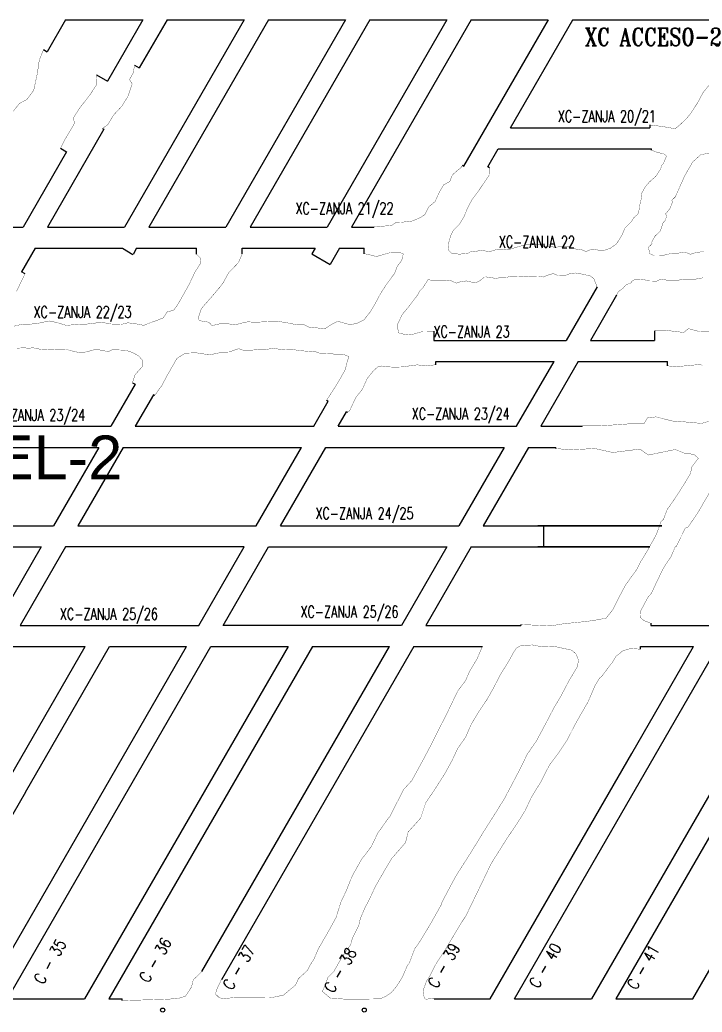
# Model space of a CAD drawing. Header units: millimetres. Extents: x -28 to 1943, y -5245 to 2752.
# Drawn here: x 1267.3 to 1383.8, y 2256 to 2425.5 of the extents above; entities that cross this region are included whole.
import ezdxf
from ezdxf.enums import TextEntityAlignment as Align

# ---------------------------------------------------------------- set-up
doc = ezdxf.new("R2010")
doc.units = ezdxf.units.MM
doc.linetypes.add('CONTINUA', pattern=[0])
doc.styles.add('ARIAL', font='arial.ttf')
doc.styles.add('ROMANS', font='romans.shx', dxfattribs={"width": 0.8})
doc.styles.add('ROMANT', font='romant.shx', dxfattribs={"height": 3})

msp = doc.modelspace()

# ---------------------------------------------------------------- linework, layer by layer
at = {"linetype": 'Continuous'}
for points in [[(1275.081, 2425.535), (1271.942, 2420.099)], [(1275.081, 2425.535), (1271.942, 2420.099)], [(1288.245, 2425.536), (1282.21, 2415.082)], [(1288.245, 2425.536), (1282.21, 2415.082)], [(1305.567, 2425.536), (1285.116, 2390.115)], [(1305.567, 2425.536), (1285.116, 2390.115)], [(1292.402, 2425.536), (1287.662, 2417.325)], [(1292.402, 2425.536), (1287.662, 2417.325)], [(1309.724, 2425.536), (1289.273, 2390.115)], [(1309.724, 2425.536), (1289.273, 2390.115)], [(1322.887, 2425.536), (1302.436, 2390.115)], [(1322.887, 2425.536), (1302.436, 2390.115)], [(1327.042, 2425.536), (1306.592, 2390.115)], [(1327.042, 2425.536), (1306.592, 2390.115)], [(1340.208, 2425.536), (1319.757, 2390.115)], [(1340.208, 2425.536), (1319.757, 2390.115)], [(1344.367, 2425.536), (1323.916, 2390.115)], [(1344.367, 2425.536), (1323.916, 2390.115)], [(1271.311, 2420.463), (1271.942, 2420.099)], [(1271.311, 2420.463), (1271.942, 2420.099)], [(1286.837, 2417.802), (1287.662, 2417.325)], [(1286.837, 2417.802), (1287.662, 2417.325)], [(1280.357, 2416.152), (1282.21, 2415.082)], [(1280.357, 2416.152), (1282.21, 2415.082)], [(1281.607, 2406.837), (1271.952, 2390.115)], [(1281.607, 2406.837), (1271.952, 2390.115)], [(1275.244, 2403.017), (1267.795, 2390.115)], [(1275.244, 2403.017), (1267.795, 2390.115)], [(1342.862, 2400.718), (1343.118, 2400.571)], [(1342.862, 2400.718), (1343.118, 2400.571)], [(1347.499, 2400.252), (1347.192, 2400.429)], [(1347.499, 2400.252), (1347.192, 2400.429)], [(1254.631, 2390.115), (1267.795, 2390.115)], [(1254.631, 2390.115), (1267.795, 2390.115)], [(1271.952, 2390.115), (1285.116, 2390.115)], [(1271.952, 2390.115), (1285.116, 2390.115)], [(1289.271, 2390.115), (1302.436, 2390.115)], [(1289.271, 2390.115), (1302.436, 2390.115)], [(1306.592, 2390.115), (1319.759, 2390.115)], [(1306.592, 2390.115), (1319.759, 2390.115)], [(1323.911, 2390.115), (1327.729, 2390.115)], [(1323.911, 2390.115), (1327.729, 2390.115)], [(1327.729, 2390.184), (1327.729, 2390.115)], [(1327.729, 2390.184), (1327.729, 2390.115)], [(1269.874, 2386.515), (1267.559, 2382.506)], [(1269.874, 2386.515), (1267.559, 2382.506)], [(1269.874, 2386.515), (1284.771, 2386.515)], [(1269.874, 2386.515), (1284.771, 2386.515)], [(1284.771, 2386.515), (1286.578, 2385.472)], [(1284.771, 2386.515), (1286.578, 2385.472)], [(1287.195, 2386.515), (1286.591, 2385.468)], [(1287.195, 2386.515), (1286.591, 2385.468)], [(1287.193, 2386.515), (1297.457, 2386.515)], [(1287.193, 2386.515), (1297.457, 2386.515)], [(1297.457, 2385.492), (1297.457, 2386.515)], [(1297.457, 2385.492), (1297.457, 2386.515)], [(1305.24, 2385.597), (1305.24, 2386.515)], [(1305.24, 2386.515), (1317.679, 2386.515)], [(1305.24, 2385.597), (1305.24, 2386.515)], [(1305.24, 2386.515), (1317.679, 2386.515)], [(1321.838, 2386.515), (1326.095, 2386.515)], [(1321.838, 2386.515), (1326.095, 2386.515)], [(1326.095, 2385.583), (1326.095, 2386.515)], [(1326.095, 2385.583), (1326.095, 2386.515)], [(1268.138, 2382.172), (1267.559, 2382.506)], [(1268.138, 2382.172), (1267.559, 2382.506)], [(1286.945, 2363.284), (1282.806, 2356.115)], [(1286.945, 2363.284), (1282.806, 2356.115)], [(1286.484, 2363.55), (1286.945, 2363.284)], [(1286.484, 2363.55), (1286.945, 2363.284)], [(1290.076, 2361.507), (1286.963, 2356.115)], [(1290.076, 2361.507), (1286.963, 2356.115)], [(1290.293, 2361.382), (1290.076, 2361.507)], [(1290.293, 2361.382), (1290.076, 2361.507)], [(1242.507, 2339.115), (1272.991, 2339.115)], [(1242.507, 2339.115), (1272.991, 2339.115)], [(1257.757, 2335.515), (1270.913, 2335.515)], [(1257.757, 2335.515), (1270.913, 2335.515)], [(1267.821, 2330.16), (1263.176, 2322.115)], [(1267.821, 2330.16), (1263.176, 2322.115)], [(1317.229, 2318.515), (1282.472, 2258.314)], [(1317.229, 2318.515), (1282.472, 2258.314)], [(1268.199, 2293.6), (1247.826, 2258.314)], [(1268.199, 2293.6), (1247.826, 2258.314)]]:
    msp.add_lwpolyline(points, dxfattribs=at)
for points in [[(1275.081, 2425.535), (1288.245, 2425.536)], [(1275.081, 2425.535), (1288.245, 2425.536)], [(1292.402, 2425.536), (1305.567, 2425.536)], [(1292.402, 2425.536), (1305.567, 2425.536)], [(1309.724, 2425.536), (1322.887, 2425.536)], [(1309.724, 2425.536), (1322.887, 2425.536)], [(1327.042, 2425.536), (1340.208, 2425.536)], [(1327.042, 2425.536), (1340.208, 2425.536)], [(1343.118, 2400.571), (1357.531, 2425.536)], [(1343.118, 2400.571), (1357.531, 2425.536)], [(1344.367, 2425.536), (1357.52, 2425.536)], [(1344.367, 2425.536), (1357.52, 2425.536)], [(1351.053, 2407.115), (1361.687, 2425.534)], [(1351.053, 2407.115), (1361.687, 2425.534)], [(1361.677, 2425.536), (1392.192, 2425.537)], [(1361.677, 2425.536), (1392.192, 2425.537)], [(1281.352, 2406.984), (1281.607, 2406.837)], [(1281.352, 2406.984), (1281.607, 2406.837)], [(1351.053, 2407.115), (1374.854, 2407.115)], [(1351.053, 2407.115), (1374.854, 2407.115)], [(1374.854, 2407.588), (1374.854, 2407.115)], [(1374.854, 2407.588), (1374.854, 2407.115)], [(1274.222, 2403.607), (1275.244, 2403.017)], [(1274.222, 2403.607), (1275.244, 2403.017)], [(1347.192, 2400.429), (1348.974, 2403.515)], [(1347.192, 2400.429), (1348.974, 2403.515)], [(1348.974, 2403.515), (1375.164, 2403.515)], [(1348.974, 2403.515), (1375.164, 2403.515)], [(1375.164, 2403.262), (1375.164, 2403.515)], [(1375.164, 2403.262), (1375.164, 2403.515)], [(1317.679, 2386.515), (1317.138, 2385.578)], [(1317.679, 2386.515), (1317.138, 2385.578)], [(1321.838, 2386.515), (1320.258, 2383.777)], [(1321.838, 2386.515), (1320.258, 2383.777)], [(1317.138, 2385.578), (1320.258, 2383.777)], [(1317.138, 2385.578), (1320.258, 2383.777)], [(1365.846, 2379.96), (1360.548, 2370.783)], [(1365.846, 2379.96), (1360.548, 2370.783)], [(1369.16, 2378.5), (1364.705, 2370.783)], [(1369.16, 2378.5), (1364.705, 2370.783)], [(1369.169, 2378.495), (1369.16, 2378.5)], [(1369.169, 2378.495), (1369.16, 2378.5)], [(1337.971, 2372.343), (1337.971, 2370.783)], [(1337.971, 2372.343), (1337.971, 2370.783)], [(1375.638, 2372.447), (1375.638, 2370.783)], [(1375.638, 2372.447), (1375.638, 2370.783)], [(1337.971, 2370.783), (1360.548, 2370.783)], [(1337.971, 2370.783), (1360.548, 2370.783)], [(1364.705, 2370.783), (1375.638, 2370.783)], [(1364.705, 2370.783), (1375.638, 2370.783)], [(1338.334, 2366.633), (1338.334, 2367.183)], [(1338.334, 2367.183), (1358.502, 2367.183)], [(1338.334, 2366.633), (1338.334, 2367.183)], [(1338.334, 2367.183), (1358.502, 2367.183)], [(1352.112, 2356.115), (1358.502, 2367.183)], [(1352.112, 2356.115), (1358.502, 2367.183)], [(1362.635, 2367.183), (1356.245, 2356.115)], [(1362.635, 2367.183), (1356.245, 2356.115)], [(1362.635, 2367.183), (1377.878, 2367.183)], [(1362.635, 2367.183), (1377.878, 2367.183)], [(1377.857, 2366.465), (1377.878, 2367.183)], [(1377.857, 2366.465), (1377.878, 2367.183)], [(1317.451, 2356.115), (1319.928, 2360.404)], [(1317.451, 2356.115), (1319.928, 2360.404)], [(1319.654, 2360.562), (1319.928, 2360.404)], [(1319.654, 2360.562), (1319.928, 2360.404)], [(1321.608, 2356.115), (1323.03, 2358.578)], [(1321.608, 2356.115), (1323.03, 2358.578)], [(1323.211, 2358.474), (1323.03, 2358.578)], [(1323.211, 2358.474), (1323.03, 2358.578)], [(1262.303, 2356.115), (1282.806, 2356.115)], [(1262.303, 2356.115), (1282.806, 2356.115)], [(1286.963, 2356.115), (1317.451, 2356.115)], [(1286.963, 2356.115), (1317.451, 2356.115)], [(1321.608, 2356.115), (1352.112, 2356.115)], [(1321.608, 2356.115), (1352.112, 2356.115)], [(1356.245, 2356.115), (1363.324, 2356.115)], [(1356.245, 2356.115), (1363.324, 2356.115)], [(1363.324, 2356.204), (1363.324, 2356.115)], [(1363.324, 2356.204), (1363.324, 2356.115)], [(1255.424, 2352.515), (1280.728, 2352.515)], [(1255.424, 2352.515), (1280.728, 2352.515)], [(1280.728, 2352.515), (1272.991, 2339.115)], [(1280.728, 2352.515), (1272.991, 2339.115)], [(1284.885, 2352.515), (1277.148, 2339.115)], [(1284.885, 2352.515), (1277.148, 2339.115)], [(1284.885, 2352.515), (1315.373, 2352.515)], [(1284.885, 2352.515), (1315.373, 2352.515)], [(1307.636, 2339.115), (1315.373, 2352.515)], [(1307.636, 2339.115), (1315.373, 2352.515)], [(1311.793, 2339.115), (1319.529, 2352.515)], [(1311.793, 2339.115), (1319.529, 2352.515)], [(1319.529, 2352.515), (1350.001, 2352.515)], [(1319.529, 2352.515), (1350.001, 2352.515)], [(1350.001, 2352.515), (1342.264, 2339.115)], [(1350.001, 2352.515), (1342.264, 2339.115)], [(1354.158, 2352.515), (1346.421, 2339.115)], [(1354.158, 2352.515), (1346.421, 2339.115)], [(1354.158, 2352.515), (1358.83, 2352.515)], [(1354.158, 2352.515), (1358.83, 2352.515)], [(1358.83, 2352.313), (1358.83, 2352.515)], [(1358.83, 2352.313), (1358.83, 2352.515)], [(1277.148, 2339.115), (1307.636, 2339.115)], [(1277.148, 2339.115), (1307.636, 2339.115)], [(1311.781, 2339.115), (1342.264, 2339.115)], [(1311.781, 2339.115), (1342.264, 2339.115)], [(1346.421, 2339.115), (1356.703, 2339.115)], [(1346.421, 2339.115), (1356.703, 2339.115)], [(1356.703, 2339.115), (1356.703, 2335.515)], [(1356.703, 2339.115), (1356.703, 2335.515)], [(1275.07, 2335.515), (1267.333, 2322.115)], [(1275.07, 2335.515), (1267.333, 2322.115)], [(1270.913, 2335.515), (1267.821, 2330.16)], [(1270.913, 2335.515), (1267.821, 2330.16)], [(1305.558, 2335.515), (1275.07, 2335.515)], [(1305.558, 2335.515), (1275.07, 2335.515)], [(1297.821, 2322.115), (1305.558, 2335.515)], [(1297.821, 2322.115), (1305.558, 2335.515)], [(1301.978, 2322.115), (1309.715, 2335.515)], [(1301.978, 2322.115), (1309.715, 2335.515)], [(1309.715, 2335.515), (1340.186, 2335.515)], [(1309.715, 2335.515), (1340.186, 2335.515)], [(1340.186, 2335.515), (1332.449, 2322.115)], [(1340.186, 2335.515), (1332.449, 2322.115)], [(1344.342, 2335.515), (1336.606, 2322.115)], [(1344.342, 2335.515), (1336.606, 2322.115)], [(1344.342, 2335.515), (1356.703, 2335.515)], [(1344.342, 2335.515), (1356.703, 2335.515)], [(1267.333, 2322.115), (1297.821, 2322.115)], [(1267.333, 2322.115), (1297.821, 2322.115)], [(1332.449, 2322.115), (1301.966, 2322.115)], [(1332.449, 2322.115), (1301.966, 2322.115)], [(1336.606, 2322.115), (1352.83, 2322.115)], [(1336.606, 2322.115), (1352.83, 2322.115)], [(1352.83, 2322.252), (1352.83, 2322.115)], [(1352.83, 2322.252), (1352.83, 2322.115)], [(1375.01, 2322.479), (1375.01, 2322.115)], [(1375.01, 2322.479), (1375.01, 2322.115)], [(1375.01, 2322.115), (1401.744, 2322.115)], [(1375.01, 2322.115), (1401.744, 2322.115)], [(1243.669, 2258.314), (1278.426, 2318.515)], [(1243.669, 2258.314), (1278.426, 2318.515)], [(1260.986, 2258.314), (1295.743, 2318.515)], [(1260.986, 2258.314), (1295.743, 2318.515)], [(1265.143, 2258.314), (1299.9, 2318.515)], [(1265.143, 2258.314), (1299.9, 2318.515)], [(1265.257, 2318.515), (1278.426, 2318.515)], [(1265.257, 2318.515), (1278.426, 2318.515)], [(1268.199, 2293.6), (1282.584, 2318.515)], [(1268.199, 2293.6), (1282.584, 2318.515)], [(1313.067, 2318.515), (1278.31, 2258.314)], [(1313.067, 2318.515), (1278.31, 2258.314)], [(1282.584, 2318.515), (1295.743, 2318.515)], [(1282.584, 2318.515), (1295.743, 2318.515)], [(1298.342, 2262.981), (1330.404, 2318.515)], [(1298.342, 2262.981), (1330.404, 2318.515)], [(1299.9, 2318.515), (1313.067, 2318.515)], [(1299.9, 2318.515), (1313.067, 2318.515)], [(1334.537, 2318.515), (1301.672, 2261.591)], [(1334.537, 2318.515), (1301.672, 2261.591)], [(1317.229, 2318.515), (1330.404, 2318.515)], [(1317.229, 2318.515), (1330.404, 2318.515)], [(1334.537, 2318.515), (1346.26, 2318.515)], [(1334.537, 2318.515), (1346.26, 2318.515)], [(1351.732, 2258.314), (1386.489, 2318.515)], [(1351.732, 2258.314), (1386.489, 2318.515)], [(1399.665, 2318.515), (1364.908, 2258.314)], [(1399.665, 2318.515), (1364.908, 2258.314)], [(1403.822, 2318.515), (1369.065, 2258.314)], [(1403.822, 2318.515), (1369.065, 2258.314)], [(1371.783, 2300.243), (1382.332, 2318.515)], [(1371.783, 2300.243), (1382.332, 2318.515)], [(1373.258, 2318.037), (1373.258, 2318.515)], [(1373.258, 2318.515), (1382.332, 2318.515)], [(1373.258, 2318.037), (1373.258, 2318.515)], [(1373.258, 2318.515), (1382.332, 2318.515)], [(1382.207, 2258.303), (1416.97, 2318.515)], [(1382.207, 2258.303), (1416.97, 2318.515)], [(1347.575, 2258.314), (1371.783, 2300.243)], [(1347.575, 2258.314), (1371.783, 2300.243)], [(1265.143, 2258.314), (1278.31, 2258.314)], [(1265.143, 2258.314), (1278.31, 2258.314)], [(1282.472, 2258.314), (1284.723, 2258.314)], [(1282.472, 2258.314), (1284.723, 2258.314)], [(1284.723, 2258.034), (1284.723, 2258.314)], [(1284.723, 2258.034), (1284.723, 2258.314)], [(1338.022, 2258.382), (1338.022, 2258.314)], [(1338.022, 2258.314), (1347.575, 2258.314)], [(1338.022, 2258.314), (1347.575, 2258.314)], [(1351.732, 2258.314), (1364.908, 2258.314)], [(1351.732, 2258.314), (1364.908, 2258.314)], [(1369.058, 2258.302), (1382.207, 2258.303)], [(1369.058, 2258.302), (1382.207, 2258.303)], [(1369.065, 2258.314), (1382.213, 2258.314)], [(1369.065, 2258.314), (1382.213, 2258.314)]]:
    msp.add_lwpolyline(points)
at = {"color": 5, "linetype": 'Continuous', "const_width": 0.05}
for points in [[(1266.141, 2409.915), (1267.169, 2411.256), (1268.408, 2411.895), (1268.694, 2412.243), (1269.628, 2413.527), (1270.255, 2416.441), (1270.578, 2418.692), (1271.311, 2420.463)], [(1374.854, 2407.588), (1376.972, 2407.33), (1379.176, 2406.94), (1379.935, 2407.541), (1381.146, 2408.682), (1381.837, 2409.559), (1382.991, 2411.3), (1383.97, 2413.142), (1384.996, 2414.391), (1385.461, 2415.358), (1386.068, 2416.758), (1386.745, 2417.265), (1387.461, 2418.191), (1388.093, 2419.388), (1388.385, 2419.725)], [(1286.837, 2417.802), (1286.641, 2416.499), (1285.988, 2415.342), (1286.445, 2414.594), (1285.717, 2412.462), (1284.684, 2410.801), (1283.236, 2409.243), (1282.269, 2407.616), (1281.352, 2406.984)], [(1274.222, 2403.607), (1274.849, 2404.911), (1276.616, 2407.909), (1276.369, 2408.741), (1277.44, 2410.432), (1278.031, 2411.175), (1279.335, 2412.898), (1280.411, 2414.531), (1280.357, 2416.152)], [(1379.23, 2395.313), (1380.804, 2398.865), (1382.172, 2401.253), (1383.552, 2402.492), (1384.936, 2402.774), (1387.001, 2403.244), (1390.673, 2403.084), (1394.858, 2402.902), (1398.451, 2403.206), (1400.879, 2403.403), (1401.201, 2403.384), (1401.922, 2403.235), (1403.712, 2403.114), (1405.494, 2403.224), (1407.153, 2403.202), (1408.81, 2403.152), (1410.148, 2403.052), (1411.295, 2402.832), (1412.036, 2403.195), (1412.543, 2403.204), (1412.888, 2402.385), (1412.523, 2401.365), (1411.624, 2399.842)], [(1375.164, 2403.262), (1376.151, 2402.903), (1377.362, 2402.597), (1377.705, 2402.277), (1377.376, 2401.436), (1377.161, 2400.955)], [(1342.862, 2400.718), (1342.61, 2400.304), (1341.876, 2399.698), (1341.143, 2399.043), (1340.677, 2397.906), (1339.637, 2397.345), (1338.885, 2396.052), (1338.165, 2394.47), (1337.084, 2393.584), (1336.44, 2392.26), (1335.589, 2391.722), (1334.265, 2391.178), (1332.373, 2390.949), (1331.524, 2390.943), (1330.72, 2390.404), (1327.729, 2390.184)], [(1340.422, 2386.268), (1340.978, 2385.694), (1342.286, 2385.508), (1342.767, 2385.558), (1343.637, 2385.613), (1344.164, 2385.88), (1346.116, 2386.144), (1346.468, 2386.094), (1347.338, 2385.988), (1347.394, 2385.913), (1348.876, 2386.36), (1349.612, 2386.369), (1350.757, 2386.251), (1351.752, 2386.595), (1353.752, 2387.179), (1354.924, 2387.124), (1355.67, 2387.199), (1356.201, 2387.066), (1356.342, 2386.947), (1356.595, 2386.855), (1357.787, 2386.906), (1358.068, 2386.848), (1358.545, 2386.679), (1359.337, 2386.763), (1359.967, 2386.762), (1361.168, 2386.74), (1362.327, 2386.358), (1362.396, 2386.368), (1363.3, 2386.24), (1363.976, 2385.948), (1364.057, 2386.003), (1364.932, 2386.366), (1365.191, 2386.363), (1365.955, 2386.239), (1366.091, 2386.113), (1366.326, 2386.074), (1366.919, 2386.095), (1367.458, 2386.296), (1367.866, 2386.438), (1367.984, 2386.441), (1368.466, 2386.768), (1369.165, 2387.283), (1369.608, 2387.955), (1370.125, 2388.798), (1370.641, 2390.021), (1371.256, 2390.623), (1371.773, 2391.134), (1372.129, 2391.759), (1372.695, 2392.233), (1372.882, 2392.478), (1373.047, 2393.172), (1373.078, 2393.686), (1373.325, 2394.552), (1373.503, 2396.004), (1374.117, 2397.041), (1374.682, 2397.731), (1375.317, 2398.321), (1375.892, 2398.804), (1376.474, 2399.726), (1376.631, 2399.932), (1376.943, 2400.728), (1377.161, 2400.955)], [(1340.422, 2386.268), (1340.556, 2387.635), (1340.881, 2388.766), (1341.316, 2389.582), (1342.352, 2390.633), (1343.163, 2391.988), (1343.695, 2393.337), (1344.511, 2394.848), (1345.674, 2396.406), (1347.448, 2399.05), (1347.499, 2400.252)], [(1379.231, 2395.315), (1378.63, 2394.73), (1378.742, 2394.398), (1378.247, 2393.217), (1377.519, 2392.346), (1377.791, 2392.077), (1377.403, 2391.111), (1377.149, 2390.963), (1376.638, 2389.434), (1375.743, 2388.592), (1375.155, 2387.503), (1375.25, 2387.276), (1374.619, 2386.688), (1374.868, 2385.591), (1375.625, 2385.254), (1376.98, 2385.265), (1378.647, 2385.677), (1379.707, 2385.687), (1380.741, 2385.854), (1381.35, 2385.694), (1381.807, 2385.462), (1382.156, 2385.661), (1383.112, 2385.802), (1384.071, 2386.033)], [(1297.457, 2385.492), (1298.044, 2384.879), (1298.123, 2383.9), (1298.069, 2383.87)], [(1305.24, 2385.597), (1304.604, 2384.082), (1302.899, 2382.313), (1302.056, 2380.737), (1301.186, 2379.548)], [(1326.095, 2385.583), (1326.799, 2385.466), (1328.163, 2385.102), (1330.469, 2385.769), (1332.024, 2385.819), (1332.765, 2385.601), (1332.498, 2384.506), (1331.691, 2383.364), (1331.267, 2382.233)], [(1298.069, 2383.87), (1297.167, 2382.465), (1296.121, 2380.246), (1294.716, 2377.762), (1294.091, 2376.698), (1293.467, 2375.895), (1292.483, 2375.706), (1291.735, 2374.632), (1290.507, 2374.134), (1289.53, 2373.798), (1288.428, 2373.353), (1286.86, 2373.656), (1285.699, 2373.792), (1284.584, 2373.524), (1282.785, 2373.591), (1281.213, 2373.882), (1279.942, 2373.724), (1278.658, 2373.566), (1277.39, 2373.531), (1276.064, 2373.426), (1275.169, 2373.345), (1273.615, 2373.835), (1272.244, 2374.105), (1271.014, 2373.842), (1269.958, 2373.621), (1269.742, 2373.666), (1268.612, 2373.452), (1268.404, 2373.422), (1267.731, 2373.475), (1267.586, 2373.522), (1266.265, 2373.221)], [(1266.677, 2379.144), (1268.138, 2382.172)], [(1331.267, 2382.233), (1329.974, 2380.503), (1328.849, 2378.755), (1328.045, 2377.239), (1327.165, 2375.734), (1326.089, 2374.337), (1325.01, 2373.774), (1323.746, 2373.442), (1321.557, 2374.044), (1320.365, 2373.445), (1319.371, 2372.766), (1317.931, 2372.927), (1316.59, 2373.07), (1315.81, 2373.453), (1314.448, 2373.469), (1312.971, 2373.784), (1311.379, 2374.038), (1309.931, 2374.004), (1308.721, 2373.941)], [(1365.846, 2379.96), (1365.53, 2380.741), (1365.308, 2381.344), (1364.655, 2381.815), (1363.831, 2381.99), (1363.444, 2382.105), (1362.385, 2382.189), (1362.199, 2382.309), (1361.317, 2382.218), (1360.628, 2381.952), (1359.866, 2381.923), (1359.115, 2381.888), (1358.394, 2382.183), (1357.771, 2382.059), (1356.643, 2381.606), (1355.865, 2381.729), (1355.158, 2381.718), (1354.285, 2381.701), (1354.157, 2381.669), (1353.035, 2381.749), (1352.336, 2381.726), (1351.006, 2381.78), (1350.393, 2381.499), (1349.014, 2381.456), (1348.7, 2381.357), (1346.954, 2381.619), (1346.595, 2381.613), (1346.187, 2381.269), (1345.714, 2380.92), (1345.398, 2380.759), (1344.808, 2380.657), (1343.493, 2380.947), (1343.207, 2380.89), (1342.452, 2380.789), (1341.803, 2380.561), (1340.773, 2381.039), (1340.096, 2381.101), (1339.99, 2381.093)], [(1383.969, 2381.485), (1382.711, 2381.254), (1380.472, 2381.238), (1379.876, 2381.096), (1377.973, 2381.054), (1376.708, 2381.227), (1376.053, 2380.918), (1374.855, 2380.932), (1373.692, 2381.191), (1372.624, 2381.253), (1371.981, 2381.039), (1371.572, 2380.58), (1370.855, 2380.299), (1370.503, 2379.982), (1370.235, 2379.64), (1369.496, 2379.132), (1369.169, 2378.495)], [(1308.721, 2373.941), (1307.28, 2373.875), (1306.216, 2373.968), (1305.118, 2373.734), (1304.118, 2373.468), (1302.81, 2373.612), (1301.357, 2373.602), (1300.063, 2373.309), (1299.54, 2373.889), (1297.883, 2374.167), (1297.759, 2374.738), (1298.266, 2376.219), (1300.336, 2378.599), (1301.521, 2380.006)], [(1337.971, 2372.343), (1336.14, 2372.333), (1334.005, 2371.722), (1332.829, 2371.848), (1331.935, 2372.076), (1331.832, 2372.712), (1331.829, 2373.651), (1332.559, 2375.184), (1333.924, 2376.847), (1335.219, 2378.566), (1335.514, 2379.168), (1336.109, 2379.782), (1336.957, 2381.138), (1337.82, 2381.056), (1338.969, 2381.071), (1339.99, 2381.093)], [(1375.638, 2372.447), (1377.664, 2372.501), (1380.659, 2372.14), (1381.447, 2372.798), (1383.39, 2372.274), (1386.187, 2372.365), (1388.505, 2372.305), (1389.685, 2371.887), (1392.297, 2370.991), (1393.693, 2370.687), (1394.455, 2370.886), (1394.996, 2371.025), (1395.594, 2371.672), (1396.301, 2373.509), (1397.327, 2374.968), (1398.291, 2377.002), (1398.898, 2378.214), (1399.664, 2379.135)], [(1286.484, 2363.55), (1286.938, 2364.923), (1288.146, 2366.281), (1288.158, 2367.437), (1287.642, 2368.049), (1286.791, 2368.576), (1286.229, 2368.808), (1285.276, 2369.114), (1283.036, 2369.19), (1282.38, 2368.863), (1280.303, 2369.272), (1279.041, 2368.938), (1277.737, 2368.634), (1276.542, 2368.896), (1275.31, 2369.21), (1274.428, 2369.17), (1273.17, 2369.147), (1272.193, 2369.192), (1270.769, 2369.266), (1269.511, 2369.525), (1268.709, 2369.443), (1268.028, 2369.518), (1267.413, 2369.49), (1266.758, 2369.468)], [(1290.293, 2361.382), (1291.55, 2363.149), (1292.306, 2364.587), (1293.189, 2366.143), (1294.098, 2367.72), (1295.509, 2368.613), (1297.423, 2368.657), (1299.272, 2368.386), (1299.335, 2368.313), (1300.353, 2368.457), (1301.755, 2368.752), (1303.033, 2368.81), (1304.636, 2369.382), (1305.322, 2369.133), (1306.651, 2369.105), (1308.055, 2369.218)], [(1308.055, 2369.218), (1309.276, 2369.24), (1310.616, 2369.44), (1312.081, 2369.178), (1313.78, 2369.247), (1315.03, 2369.038), (1317.885, 2368.815), (1318.737, 2368.5), (1319.424, 2368.506), (1320.444, 2368.556), (1320.923, 2368.43), (1322.482, 2368.408), (1323.462, 2368.027), (1323.093, 2366.877), (1322.869, 2365.841), (1321.903, 2364.134), (1321.172, 2362.907), (1319.654, 2360.562)], [(1323.211, 2358.474), (1323.602, 2358.808), (1324.62, 2360.994), (1325.767, 2362.459), (1326.608, 2364.31), (1327.68, 2365.61), (1328.463, 2366.312), (1329.103, 2366.418), (1329.947, 2366.264), (1331.292, 2366.218), (1332.755, 2366.254), (1333.867, 2366.445), (1335.129, 2366.607), (1336.717, 2366.445), (1338.334, 2366.633)], [(1383.836, 2366.543), (1383.375, 2366.668), (1379.006, 2366.259), (1377.857, 2366.465)], [(1363.324, 2356.204), (1366.484, 2356.21), (1368.784, 2356.352), (1371.514, 2356.542), (1373.836, 2356.536), (1374.46, 2357.533), (1375.917, 2357.724), (1378.704, 2357.018), (1380.422, 2356.898), (1383.701, 2356.607), (1385.49, 2357.114)], [(1372.581, 2331.594), (1372.95, 2332.287), (1373.241, 2332.893), (1374.437, 2334.853), (1374.865, 2335.642), (1375.819, 2337.321), (1376.036, 2337.779), (1376.773, 2339.819), (1377.187, 2340.21), (1377.852, 2341.934), (1378.852, 2343.343), (1379.655, 2344.559), (1381.072, 2346.8), (1381.823, 2348.102), (1382.027, 2349.151), (1383.157, 2350.656), (1382.421, 2351.305), (1380.703, 2351.552), (1379.208, 2352.149), (1374.615, 2351.198), (1373.163, 2352.219), (1368.523, 2351.637), (1365.458, 2352.322), (1361.304, 2352.093), (1358.83, 2352.313)], [(1398.666, 2352.289), (1398.086, 2352.053), (1395.981, 2352.396), (1392.744, 2352.143), (1390.927, 2351.86), (1389.487, 2351.628), (1388.555, 2350.544), (1387.282, 2348.497), (1386.208, 2346.782), (1383.105, 2341.419), (1381.428, 2338.936), (1380.887, 2338.715)], [(1380.887, 2338.715), (1380.855, 2338.573), (1379.393, 2335.639), (1379.161, 2335.425), (1378.473, 2333.832), (1377.441, 2332.312), (1377.096, 2331.734), (1376.04, 2329.528), (1375.11, 2327.55)], [(1352.83, 2322.252), (1357.991, 2322.029), (1360.225, 2322.399), (1364.097, 2322.784), (1365.82, 2323.047), (1367.408, 2323.357), (1367.6, 2323.61), (1368.511, 2324.739), (1369.396, 2326.516), (1370.732, 2329.033), (1372.581, 2331.594)], [(1375.11, 2327.55), (1374.547, 2326.92), (1373.318, 2324.626), (1373.282, 2323.407), (1373.912, 2322.914), (1375.01, 2322.479)]]:
    msp.add_lwpolyline(points, dxfattribs=at)
at = {"lineweight": 35}
for points in [[(1355.735, 2339.115), (1376.916, 2339.115)], [(1355.735, 2335.515), (1374.838, 2335.515)]]:
    msp.add_lwpolyline(points, dxfattribs=at)
at = {"const_width": 0.05}
for points in [[(1333.507, 2264.124), (1333.777, 2264.395), (1334.698, 2266.851), (1335.661, 2268.217), (1337.532, 2271.348), (1339.255, 2274.432), (1339.212, 2274.538), (1340.521, 2277.033), (1341.724, 2279.278), (1344.351, 2283.396), (1346.682, 2287.197), (1348.662, 2290.316), (1350.061, 2292.575), (1351.308, 2294.938), (1352.781, 2297.752), (1353.934, 2300.125), (1355.477, 2302.338), (1357.235, 2305.626), (1358.513, 2308.083), (1359.545, 2309.79), (1361.092, 2312.728), (1362.5, 2315.045), (1362.666, 2316.143), (1362.297, 2317.172), (1361.541, 2317.867), (1358.374, 2318.562), (1356.329, 2318.473), (1354.813, 2318.766)], [(1354.813, 2318.766), (1353.651, 2318.718), (1352.762, 2318.638), (1352.083, 2318.234), (1351.518, 2317.378), (1351.032, 2316.472)], [(1373.258, 2318.037), (1371.584, 2318.168), (1370.273, 2317.775), (1369.105, 2316.843), (1368.399, 2315.698), (1368.164, 2315.448), (1366.649, 2313.393), (1366.236, 2313.05), (1365.467, 2311.734), (1364.277, 2308.975), (1363.126, 2307.015), (1361.911, 2304.836), (1360.776, 2302.573), (1359.338, 2300.43), (1357.718, 2298.263), (1356.263, 2295.41), (1354.637, 2292.746), (1353.528, 2290.406), (1352.261, 2288.38), (1350.391, 2285.605), (1347.769, 2281.442), (1346.367, 2278.519), (1343.414, 2272.429), (1342.753, 2271.431), (1342.506, 2271.045), (1341.061, 2268.627), (1339.85, 2266.588), (1338.36, 2264.338), (1337.118, 2261.925), (1336.745, 2261.421)], [(1346.26, 2318.515), (1345.393, 2316.472), (1344.048, 2314.2), (1343.407, 2312.722), (1342.017, 2310.83), (1340.266, 2307.187)], [(1330.796, 2282.324), (1331.616, 2283.251), (1333.137, 2285.02), (1333.572, 2286.799), (1335.731, 2289.211), (1336.602, 2291.829), (1338.129, 2294.092), (1339.893, 2296.853), (1341.058, 2298.984), (1342.076, 2301.134), (1343.423, 2303.043), (1344.353, 2305.207), (1345.782, 2307.568), (1347.097, 2309.517), (1348.194, 2311.464), (1349.174, 2313.397), (1351.032, 2316.472)], [(1340.266, 2307.187), (1338.686, 2304.072), (1337.333, 2301.398), (1336.042, 2298.961), (1334.221, 2295.612), (1332.823, 2294.094), (1331.688, 2291.881), (1330.458, 2289.472), (1330.091, 2289.023), (1328.388, 2286.62), (1327.273, 2284.289), (1325.588, 2282.102), (1324.015, 2279.274), (1322.979, 2276.708), (1322.132, 2274.926), (1321.265, 2272.218), (1320.227, 2270.301), (1319.292, 2268.667), (1318.289, 2266.956), (1317.495, 2265.131), (1316.925, 2264.222)], [(1319.869, 2261.97), (1320.92, 2263.042), (1321.849, 2264.702), (1322.658, 2265.984), (1323.774, 2267.603), (1324.047, 2268.654), (1325.153, 2270.86), (1325.399, 2271.969), (1326.174, 2273.81), (1327.089, 2275.59), (1328.013, 2277.575), (1329.773, 2280.627), (1330.796, 2282.324)], [(1298.342, 2262.981), (1297.477, 2262.124), (1296.859, 2261.585), (1296.815, 2261.252), (1296.553, 2260.299), (1295.561, 2258.78), (1294.391, 2258.418), (1292.583, 2258.255), (1289.303, 2258.153), (1284.723, 2258.034)], [(1316.925, 2264.222), (1316.362, 2263.164), (1314.848, 2261.771), (1314.346, 2260.675), (1312.27, 2258.944), (1310.149, 2258.514), (1306.776, 2258.546), (1304.266, 2258.564), (1302.259, 2258.384), (1301.353, 2258.48), (1300.693, 2259.116), (1300.819, 2259.772), (1301.736, 2261.729)], [(1328.735, 2258.313), (1329.741, 2258.731), (1330.65, 2259.342), (1331.508, 2260.326), (1332.501, 2261.846), (1333.507, 2264.124)], [(1328.747, 2258.307), (1325.666, 2258.276), (1322.917, 2258.267), (1320.326, 2258.417), (1318.935, 2259.561), (1319.548, 2261.056), (1319.869, 2261.97)], [(1336.745, 2261.421), (1336.286, 2260.165), (1336.195, 2259.169), (1336.361, 2258.358), (1336.625, 2258.265), (1338.022, 2258.382)]]:
    msp.add_lwpolyline(points, dxfattribs=at)
at = {"linetype": 'Continuous'}
for centre in [(1291.654, 2256.396), (1326.08, 2256.396)]:
    msp.add_circle(centre, 0.35, dxfattribs=at)

# ---------------------------------------------------------------- texts
at = {"linetype": 'Continuous', "style": 'ROMANT', "width": 0.8}
msp.add_text('XC ACCESO-2', height=3, dxfattribs=at).set_placement((1375.466, 2421.119), align=Align.CENTER)
at = {"linetype": 'CONTINUA', "style": 'ROMANS', "width": 0.7}
for s, p in [('XC-ZANJA 20/21', (1375.893, 2408.08)), ('XC-ZANJA 21/22', (1331.076, 2392.331)), ('XC-ZANJA 22', (1362.087, 2386.617)), ('XC-ZANJA 22/23', (1286.335, 2374.635)), ('XC-ZANJA 23', (1350.919, 2371.297)), ('XC-ZANJA 23/24', (1278.415, 2357.036)), ('XC-ZANJA 23/24', (1350.924, 2357.255)), ('XC-ZANJA 24/25', (1334.488, 2340.245)), ('XC-ZANJA 25/26', (1290.836, 2323.057)), ('XC-ZANJA 25/26', (1331.923, 2323.43))]:
    msp.add_text(s, height=2, dxfattribs=at).set_placement(p, align=Align.RIGHT)
at = {"color": 7, "style": 'ARIAL'}
msp.add_text('ESMERALDA PANEL-2', height=7.5, rotation=359.9022, dxfattribs=at).set_placement((1173.545, 2347.225))
at = {"style": 'ROMANS', "width": 0.8}
for s, p in [('C - 35', (1271.248, 2260.655)), ('C - 36', (1289.235, 2260.916)), ('C - 37', (1303.509, 2259.656)), ('C - 38', (1320.823, 2259.167)), ('C - 39', (1338.527, 2259.967)), ('C - 40', (1355.839, 2259.967)), ('C - 41', (1372.564, 2259.715))]:
    msp.add_text(s, height=2, rotation=60.34719, dxfattribs=at).set_placement(p)

doc.saveas('drawing.dxf')
